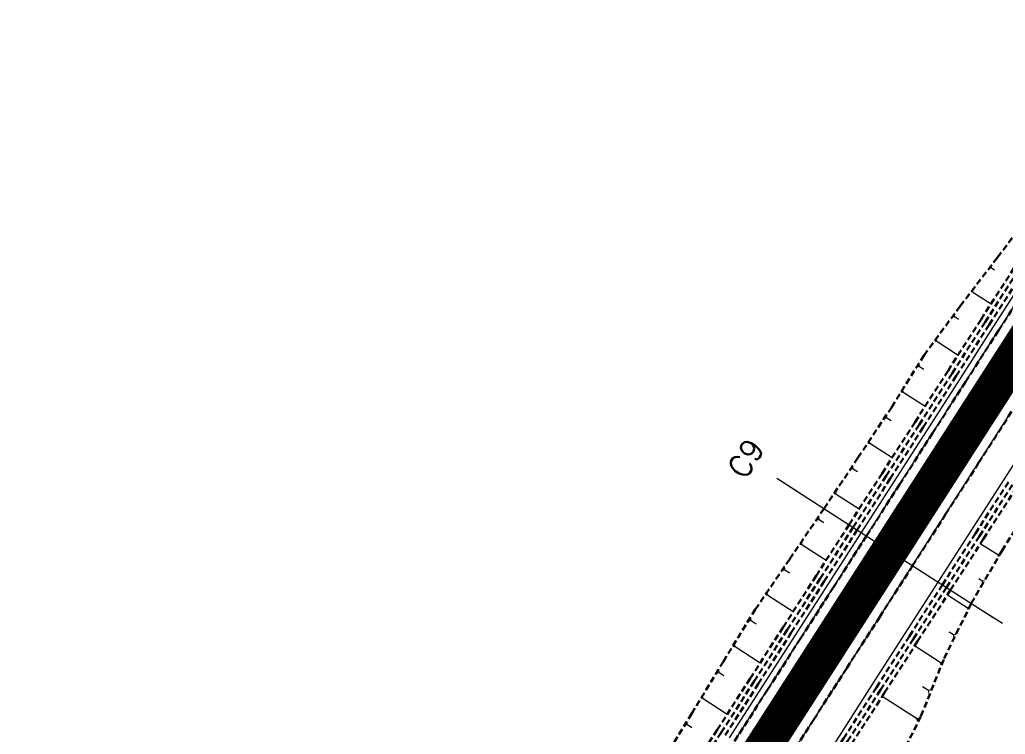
# Model space of a CAD drawing. Header units: metres. Extents: x 544752 to 548977, y 1840603 to 1844608.
# Drawn here: x 548054.3 to 548135.2, y 1841117.6 to 1841176.1 of the extents above; entities that cross this region are included whole.
import ezdxf

# ---------------------------------------------------------------- set-up
doc = ezdxf.new("R2010")
doc.units = ezdxf.units.M
doc.header["$MEASUREMENT"] = 0
for name, pattern in [('ACAD_ISO02W100', [15, 12, -3]), ('Anordnung Grundriss$0$GESTRICHELT', [0.75, 0.5, -0.25]), ('HIDDEN', [0.375, 0.25, -0.125])]:
    doc.linetypes.add(name, pattern=pattern)
doc.layers.add('C-ROAD', color=7, linetype='Continuous')
for name, color, linetype, lineweight in [('C-ROAD-CORR', 5, 'Continuous', 0), ('C-ROAD-SAMP', 150, 'HIDDEN', 0), ('C-ROAD-SAMP-TEXT', 11, 'Continuous', 0), ('C-TOPO-FEAT', 94, 'Continuous', 5)]:
    doc.layers.add(name, color=color, linetype=linetype, lineweight=lineweight)

msp = doc.modelspace()

# ---------------------------------------------------------------- linework, layer by layer
at = {"layer": 'C-ROAD-CORR', "color": 160, "linetype": 'Continuous'}
for p, q in [((548134.0158244141, 1841155.801566494, 485.1107265761286), (548134.2710016563, 1841155.637438331, 484.8073234142642)), ((548132.4576467314, 1841153.937682619, 485.6155322872843), (548132.3703548169, 1841153.801966056, 485.6155322872843)), ((548132.4693546691, 1841153.906169396, 485.5886380170971), (548132.4038857333, 1841153.804381974, 485.5886380170971)), ((548132.4810626069, 1841153.874656173, 485.56174374691), (548132.4374166497, 1841153.806797892, 485.56174374691)), ((548132.4927705446, 1841153.843142951, 485.5348494767229), (548132.4709475661, 1841153.80921381, 485.5348494767229)), ((548132.5044784824, 1841153.811629728, 485.5079552065357), (548133.9908163752, 1841152.855627913, 483.7407144749686)), ((548131.0088293271, 1841151.809757306, 485.8856511979378), (548131.3239854454, 1841151.607051163, 485.5109337586068)), ((548129.4824213986, 1841149.938054475, 486.3598296934939), (548129.3793602269, 1841149.777820758, 486.3598296934939)), ((548129.4962443719, 1841149.900848398, 486.3280769817052), (548129.418948493, 1841149.78067311, 486.3280769817052)), ((548129.510067345, 1841149.863642322, 486.2963242699165), (548129.4585367591, 1841149.783525463, 486.2963242699165)), ((548129.5238903182, 1841149.826436245, 486.2645715581278), (548129.4981250252, 1841149.786377816, 486.2645715581278)), ((548129.5377132914, 1841149.789230169, 486.2328188463392), (548131.2925576655, 1841148.660526921, 484.1463266226124)), ((548128.1226435513, 1841147.730541965, 486.5123497272266), (548128.4736189372, 1841147.504797128, 486.0950435409894)), ((548126.7401167436, 1841145.763285756, 486.8142007007614), (548126.6348186452, 1841145.599574191, 486.8142007007614)), ((548126.7542397422, 1841145.725272128, 486.7817588013495), (548126.6752661683, 1841145.602488454, 486.7817588013495)), ((548126.7683627408, 1841145.687258499, 486.7493169019376), (548126.7157136914, 1841145.605402716, 486.7493169019376)), ((548126.7824857392, 1841145.64924487, 486.7168750025257), (548126.7561612147, 1841145.608316979, 486.7168750025257)), ((548126.7966087378, 1841145.611231241, 486.6844331031139), (548128.5895417334, 1841144.458029666, 484.5526538933712)), ((548125.4487163109, 1841143.506014736, 486.8825217645399), (548125.793788113, 1841143.284067041, 486.4722348796288)), ((548124.0087617765, 1841141.577469005, 487.2536067475655), (548123.9019338033, 1841141.411378876, 487.2536067475655)), ((548124.0230899679, 1841141.538903076, 487.2206935001872), (548123.9429689881, 1841141.41433548, 487.2206935001872)), ((548124.0374181594, 1841141.500337148, 487.1877802528088), (548123.9840041727, 1841141.417292084, 487.1877802528088)), ((548124.0517463508, 1841141.46177122, 487.1548670054304), (548124.0250393575, 1841141.420248688, 487.1548670054304)), ((548124.0660745422, 1841141.423205291, 487.1219537580521), (548125.8850570398, 1841140.253248865, 484.9592019537425)), ((548122.6823798293, 1841139.341099455, 487.3626501495145), (548123.0393920755, 1841139.111471752, 486.938166197363)), ((548121.237659686, 1841137.419859828, 487.7416908666968), (548121.1270348951, 1841137.247866621, 487.7416908666968)), ((548121.2524971217, 1841137.379923212, 487.7076078358215), (548121.1695285286, 1841137.250928307, 487.7076078358215)), ((548121.2673345574, 1841137.339986596, 487.6735248049462), (548121.212022162, 1841137.253989993, 487.6735248049462)), ((548121.2821719932, 1841137.30004998, 487.6394417740709), (548121.2545157954, 1841137.257051678, 487.6394417740709)), ((548121.2970094288, 1841137.260113364, 487.6053587431956), (548123.1806411445, 1841136.048575026, 485.3657396721092)), ((548119.9042700318, 1841135.184116797, 487.8569470640445), (548120.2755257774, 1841134.945327778, 487.4155277351333)), ((548118.4375017988, 1841133.283723633, 488.2657640614835), (548118.3214015388, 1841133.103217474, 488.2657640614835)), ((548118.4530736262, 1841133.24181032, 488.2299940617004), (548118.3659984311, 1841133.106430701, 488.2299940617004)), ((548118.4686454535, 1841133.199897007, 488.1942240619173), (548118.4105953234, 1841133.109643927, 488.1942240619173)), ((548118.4842172808, 1841133.157983694, 488.1584540621342), (548118.4551922157, 1841133.112857154, 488.1584540621342)), ((548118.499789108, 1841133.11607038, 488.1226840623511), (548120.4766527944, 1841131.844565911, 485.7722131203135)), ((548134.5369249549, 1841132.272994678, 486.7380318422148), (548133.1124966784, 1841133.189176674, 485.0444010188018)), ((548134.5481452283, 1841132.242794058, 486.7638059001287), (548134.5690592264, 1841132.275309967, 486.7638059001287)), ((548134.5593655019, 1841132.212593438, 486.7895799580426), (548134.6011934979, 1841132.277625256, 486.7895799580426)), ((548134.5705857753, 1841132.182392818, 486.8153540159565), (548134.6333277695, 1841132.279940545, 486.8153540159565)), ((548134.5818060488, 1841132.152192199, 486.8411280738704), (548134.665462041, 1841132.282255834, 486.8411280738704)), ((548117.094328491, 1841131.048696004, 488.3896057105354), (548117.4860645824, 1841130.796734175, 487.9238354573516)), ((548133.2695898424, 1841130.118396589, 487.0407948172469), (548132.978602275, 1841130.305557694, 486.6948135406476)), ((548115.6215883094, 1841129.159271671, 488.8093716373049), (548115.4991013076, 1841128.968835764, 488.8093716373049)), ((548115.6380167519, 1841129.115052682, 488.7716339093184), (548115.5461515005, 1841128.972225752, 488.7716339093184)), ((548115.6544451944, 1841129.070833693, 488.7338961813319), (548115.5932016934, 1841128.97561574, 488.7338961813319)), ((548115.6708736368, 1841129.026614705, 488.6961584533454), (548115.6402518863, 1841128.979005728, 488.6961584533454)), ((548115.6873020793, 1841128.982395716, 488.6584207253589), (548117.7729141708, 1841127.640945057, 486.1786490287093)), ((548132.030802712, 1841127.948665235, 487.3755337114352), (548130.4116684401, 1841128.990080724, 485.4503994274102)), ((548132.0435566916, 1841127.914336473, 487.4048308415079), (548132.0673294372, 1841127.951297002, 487.4048308415079)), ((548132.0563106713, 1841127.880007712, 487.4341279715807), (548132.1038561625, 1841127.953928769, 487.4341279715807)), ((548132.0690646509, 1841127.84567895, 487.4634251016534), (548132.1403828878, 1841127.956560536, 487.4634251016534)), ((548132.0818186306, 1841127.811350189, 487.4927222317261), (548132.1769096131, 1841127.959192303, 487.4927222317261)), ((548114.3180275175, 1841126.891639207, 488.882266707738), (548114.7237537445, 1841126.630679023, 488.3998623247255)), ((548130.9084528027, 1841125.717210589, 487.8406911817323), (548130.553367346, 1841125.945598994, 487.4184981627359)), ((548112.9443985834, 1841124.936335715, 489.1830683769795), (548112.8234377133, 1841124.748272553, 489.1830683769795)), ((548112.960622335, 1841124.892667675, 489.1458008437719), (548112.8699016826, 1841124.751620304, 489.1458008437719)), ((548112.9768460867, 1841124.848999635, 489.1085333105643), (548112.9163656518, 1841124.754968054, 489.1085333105643)), ((548112.9930698384, 1841124.805331595, 489.0712657773566), (548112.9628296209, 1841124.758315804, 489.0712657773566)), ((548113.0092935901, 1841124.761663555, 489.033998244149), (548115.0689199117, 1841123.436926755, 486.5851233651639)), ((548129.81589133, 1841123.472851366, 488.3374552360895), (548127.7271374419, 1841124.816322806, 485.8539479750933)), ((548129.8323445206, 1841123.428565765, 488.3752498127408), (548129.8630124, 1841123.476246461, 488.3752498127408)), ((548129.8487977111, 1841123.384280164, 488.4130443893922), (548129.9101334701, 1841123.479641555, 488.4130443893922)), ((548129.8652509017, 1841123.339994564, 488.4508389660436), (548129.9572545401, 1841123.48303665, 488.4508389660436)), ((548129.8817040921, 1841123.295708963, 488.488633542695), (548130.0043756102, 1841123.486431745, 488.488633542695)), ((548111.7020466734, 1841122.630783025, 489.1839861037978), (548112.0907722885, 1841122.380757512, 488.7217952765118)), ((548128.8554825601, 1841121.171242585, 488.9744379784179), (548128.3815339749, 1841121.476082898, 488.4109179010417)), ((548110.3351909851, 1841120.665323928, 489.4735881920945), (548110.2196292812, 1841120.485655085, 489.4735881920945)), ((548110.3506905792, 1841120.623605039, 489.4379841191334), (548110.2640193013, 1841120.488853407, 489.4379841191334)), ((548110.3661901733, 1841120.581886149, 489.4023800461723), (548110.3084093212, 1841120.492051728, 489.4023800461723)), ((548110.3816897674, 1841120.54016726, 489.3667759732111), (548110.3527993413, 1841120.495250049, 489.3667759732111)), ((548110.3971893614, 1841120.49844837, 489.33117190025), (548112.3648829412, 1841119.232842048, 486.9916041221628)), ((548127.8705653475, 1841118.880282153, 489.5853974436072), (548125.0683760867, 1841120.682630081, 486.2536227355159)), ((548127.8926382945, 1841118.82087035, 489.6361011466201), (548127.9337811037, 1841118.884836877, 489.6361011466201)), ((548127.9147112415, 1841118.761458547, 489.6868048496329), (548127.9969968599, 1841118.889391602, 489.6868048496329)), ((548127.9367841885, 1841118.702046744, 489.7375085526458), (548128.0602126161, 1841118.893946326, 489.7375085526458)), ((548127.9588571355, 1841118.642634941, 489.7882122556587), (548128.1234283723, 1841118.89850105, 489.7882122556587)), ((548109.0923320494, 1841118.366113716, 489.4783576967063), (548109.4628671712, 1841118.127788197, 489.0377951821564))]:
    msp.add_line(p, q, dxfattribs=at)
at = {"layer": 'C-ROAD-CORR', "color": 5, "linetype": 'Anordnung Grundriss$0$GESTRICHELT', "lineweight": 30, "extrusion": (-0.5947121885270281, 0.3825145913489778, -0.7071067813438908), "const_width": 0.1, "elevation": 377943.9538044965}
msp.add_lwpolyline([(-1845021.148845644, 378630.1733670739), (-1845021.275764732, 378630.0041416241), (-1845021.40268382, 378630.1733670742)], dxfattribs=at)
at = {"layer": 'C-ROAD-CORR', "color": 5, "linetype": 'Anordnung Grundriss$0$GESTRICHELT', "lineweight": 30, "extrusion": (-0.5947121885650735, 0.3825145915780939, -0.7071067811879508), "const_width": 0.1, "elevation": 377943.6676224696}
msp.add_lwpolyline([(-1845016.134916056, 378631.022703195), (-1845016.291667209, 378630.8137016573), (-1845016.448418362, 378631.0227031949)], dxfattribs=at)
at = {"layer": 'C-ROAD-CORR', "color": 5, "linetype": 'Anordnung Grundriss$0$GESTRICHELT', "lineweight": 30, "extrusion": (-0.5947121885446607, 0.3825145916036761, -0.7071067811912802), "const_width": 0.1, "elevation": 377943.3806284472}
msp.add_lwpolyline([(-1845011.124948205, 378631.6457524964), (-1845011.29951501, 378631.4129967576), (-1845011.474081814, 378631.6457524966)], dxfattribs=at)
at = {"layer": 'C-ROAD-CORR', "color": 5, "linetype": 'Anordnung Grundriss$0$GESTRICHELT', "lineweight": 30, "extrusion": (-0.5947121887884584, 0.3825145911928691, -0.7071067812084632), "const_width": 0.1, "elevation": 377943.0922611075}
msp.add_lwpolyline([(-1845006.128726361, 378631.8769907879), (-1845006.300356863, 378631.6481501182), (-1845006.471987365, 378631.8769907881)], dxfattribs=at)
at = {"layer": 'C-ROAD-CORR', "color": 5, "linetype": 'Anordnung Grundriss$0$GESTRICHELT', "lineweight": 30, "extrusion": (-0.5947121886285481, 0.3825145917954687, -0.7071067810169751), "const_width": 0.1, "elevation": 377942.8059894426}
msp.add_lwpolyline([(-1845001.122966424, 378632.2774368357), (-1845001.300535819, 378632.0406776423), (-1845001.478105214, 378632.2774368357)], dxfattribs=at)
at = {"layer": 'C-ROAD-CORR', "color": 5, "linetype": 'Anordnung Grundriss$0$GESTRICHELT', "lineweight": 30, "extrusion": (-0.594712188620742, 0.3825145916284124, -0.7071067811139107), "const_width": 0.1, "elevation": 377942.5182346337}
msp.add_lwpolyline([(-1844996.116915869, 378632.6982729817), (-1844996.301569642, 378632.4520679514), (-1844996.486223414, 378632.6982729817)], dxfattribs=at)
at = {"layer": 'C-ROAD-CORR', "color": 5, "linetype": 'Anordnung Grundriss$0$GESTRICHELT', "lineweight": 30, "extrusion": (-0.5947121885658483, 0.3825145917278656, -0.7071067811062792), "const_width": 0.1, "elevation": 377942.2310489794}
msp.add_lwpolyline([(-1844991.108489395, 378633.1779541589), (-1844991.303329604, 378632.9181672131), (-1844991.498169813, 378633.177954159)], dxfattribs=at)
at = {"layer": 'C-ROAD-CORR', "color": 5, "linetype": 'Anordnung Grundriss$0$GESTRICHELT', "lineweight": 30, "extrusion": (-0.5947121884237585, 0.3825145915575403, 0.7071067813179225), "const_width": 0.1, "elevation": 378621.9887859054}
msp.add_lwpolyline([(-1844999.415807842, -377933.0162552866), (-1844999.27107755, -377933.2092290082), (-1844999.12634726, -377933.0162552867)], dxfattribs=at)
at = {"layer": 'C-ROAD-CORR', "color": 5, "linetype": 'Anordnung Grundriss$0$GESTRICHELT', "lineweight": 30, "extrusion": (-0.5947121885864244, 0.3825145913055342, -0.707106781317437), "const_width": 0.1, "elevation": 377941.9428612446}
msp.add_lwpolyline([(-1844986.103655052, 378633.5959980325), (-1844986.305453621, 378633.3269332729), (-1844986.507252192, 378633.5959980327)], dxfattribs=at)
at = {"layer": 'C-ROAD-CORR', "color": 5, "linetype": 'Anordnung Grundriss$0$GESTRICHELT', "lineweight": 30, "extrusion": (-0.5947121884558135, 0.3825145918284439, 0.7071067811444152), "const_width": 0.1, "elevation": 378622.2755582727}
msp.add_lwpolyline([(-1844994.468637303, -377932.1291100396), (-1844994.292026247, -377932.3645914478), (-1844994.115415192, -377932.12911004)], dxfattribs=at)
at = {"layer": 'C-ROAD-CORR', "color": 5, "linetype": 'Anordnung Grundriss$0$GESTRICHELT', "lineweight": 30, "extrusion": (-0.594712188908821, 0.3825145914206138, -0.7071067809840319), "const_width": 0.1, "elevation": 377941.6554647752}
msp.add_lwpolyline([(-1844981.113442204, 378633.7236662291), (-1844981.306785074, 378633.4658757357), (-1844981.500127944, 378633.7236662292)], dxfattribs=at)
at = {"layer": 'C-ROAD-CORR', "color": 5, "linetype": 'Anordnung Grundriss$0$GESTRICHELT', "lineweight": 30, "extrusion": (-0.5947121886111076, 0.3825145915936096, 0.7071067811408404), "const_width": 0.1, "elevation": 378622.55874817}
msp.add_lwpolyline([(-1844989.594014106, -377930.7301097613), (-1844989.358283359, -377931.0444174241), (-1844989.122552612, -377930.7301097612)], dxfattribs=at)
at = {"layer": 'C-ROAD-CORR', "color": 5, "linetype": 'Anordnung Grundriss$0$GESTRICHELT', "lineweight": 30, "extrusion": (-0.5947121885751887, 0.3825145914045546, -0.7071067812733208), "const_width": 0.1, "elevation": 377941.368196642}
msp.add_lwpolyline([(-1844976.12381885, 378633.8409485639), (-1844976.308114202, 378633.5952214288), (-1844976.492409553, 378633.8409485641)], dxfattribs=at)
at = {"layer": 'C-ROAD-CORR', "color": 11, "linetype": 'Anordnung Grundriss$0$GESTRICHELT', "lineweight": 30}
msp.add_polyline3d([(548083.7748051166, 1841058.503955176, 491.7954025176909), (548087.5431185387, 1841062.025152616, 491.7539124442826), (548090.6051163359, 1841066.000647174, 491.8958703885551), (548093.7187016453, 1841069.942961016, 492.0991653635443), (548095.8399226047, 1841072.665138984, 492.2162665153079), (548096.8462456202, 1841073.876296745, 492.2803469621691), (548100.078340964, 1841077.742385787, 492.5007182633838), (548103.28646076, 1841081.623895729, 492.6925828805574), (548106.5314838755, 1841085.481669722, 492.9283251713597), (548109.6701081911, 1841089.407878656, 493.0375603648049), (548112.7181177686, 1841093.392370336, 493.0390555503108), (548115.7437608502, 1841097.391247984, 493.0139571985274), (548118.330943697, 1841101.672140095, 492.4675340590084), (548120.6076513114, 1841106.152727636, 491.5519590065309), (548123.0332214384, 1841110.537567882, 490.8133799767427), (548126.0137302943, 1841114.56547554, 490.7346174865287), (548128.2475546642, 1841119.073645274, 489.7680546896432), (548130.1463423144, 1841123.797308211, 488.4031366195687), (548132.3716820173, 1841128.310935223, 487.4264856393308), (548134.8959206031, 1841132.632312628, 486.8052224098248), (548137.5382083735, 1841136.877761649, 486.3243184677023)], dxfattribs=at)
at = {"layer": 'C-ROAD-CORR', "color": 1, "linetype": 'Anordnung Grundriss$0$GESTRICHELT', "lineweight": 30}
msp.add_polyline3d([(548087.5431185387, 1841062.025152616, 491.7539124442826), (548090.6051163359, 1841066.000647174, 491.8958703885551), (548093.7187016453, 1841069.942961016, 492.0991653635443), (548095.8399226047, 1841072.665138984, 492.2162665153079), (548096.8462456202, 1841073.876296745, 492.2803469621691), (548100.078340964, 1841077.742385787, 492.5007182633838), (548103.28646076, 1841081.623895729, 492.6925828805574), (548106.5314838755, 1841085.481669722, 492.9283251713597), (548109.6701081911, 1841089.407878656, 493.0375603648049), (548112.7181177686, 1841093.392370336, 493.0390555503108), (548115.7437608502, 1841097.391247984, 493.0139571985274), (548118.330943697, 1841101.672140095, 492.4675340590084), (548120.6076513114, 1841106.152727636, 491.5519590065309), (548123.0332214384, 1841110.537567882, 490.8133799767427), (548126.0137302943, 1841114.56547554, 490.7346174865287), (548128.2475546642, 1841119.073645274, 489.7680546896432), (548130.1463423144, 1841123.797308211, 488.4031366195687), (548132.3716820173, 1841128.310935223, 487.4264856393308), (548134.8959206031, 1841132.632312628, 486.8052224098248), (548137.5382083735, 1841136.877761649, 486.3243184677023)], dxfattribs=at)
at = {"layer": 'C-ROAD-SAMP', "color": 1, "linetype": 'Continuous', "lineweight": 13}
msp.add_lwpolyline([(548117.2614961801, 1841138.029697804), (548125.6719966079, 1841132.620124571), (548134.0824970357, 1841127.210551339)], dxfattribs=at)
at = {"layer": 'C-ROAD-SAMP-TEXT', "color": 1, "linetype": 'Continuous', "lineweight": -3}
msp.add_line((548126.5130466507, 1841132.079167248), (548124.8309465651, 1841133.161081895), dxfattribs=at)
at = {"layer": 'C-ROAD-SAMP-TEXT', "color": 4, "linetype": 'Continuous', "lineweight": 5}
msp.add_line((548133.241446993, 1841127.751508663), (548134.9235470785, 1841126.669594016), dxfattribs=at)

# ---------------------------------------------------------------- texts
at = {"layer": 'C-ROAD-SAMP-TEXT', "color": 1, "linetype": 'Continuous', "lineweight": 13, "insert": (548113.897296009, 1841140.193527096), "char_height": 1.8, "width": 2.943428571428572, "attachment_point": 5, "rotation": 57.25116821072551, "bg_fill": 3, "box_fill_scale": 1.416666666666667, "bg_fill_color": 256, "bg_fill_true_color": 13158600, "bg_fill_transparency": 0}
msp.add_mtext('{\\Fsimplex.shx|c0;C9}', dxfattribs=at)

# ---------------------------------------------------------------- next in the draw order: linework, layer by layer
at = {"layer": 'C-ROAD', "color": 1, "linetype": 'ACAD_ISO02W100', "lineweight": 60, "ltscale": 0.1, "const_width": 3, "flags": 128}
msp.add_lwpolyline([(548055.8430027964, 1841024.05392958), (548152.6980448855, 1841174.638705493)], dxfattribs=at)
at = {"layer": 'C-ROAD-CORR', "color": 11, "linetype": 'Anordnung Grundriss$0$GESTRICHELT', "lineweight": 30}
msp.add_polyline3d([(548106.8412866028, 1841115.007154155, 489.883298762191), (548109.4445847989, 1841119.277680989, 489.597374021207), (548112.0478829951, 1841123.548207823, 489.3114492802412), (548114.6593993733, 1841127.813448781, 489.0157532036892), (548117.4829742787, 1841131.942295224, 488.4679216817715), (548120.3009578317, 1841136.074737984, 487.9267382214493), (548123.0771469218, 1841140.234062642, 487.435247954822), (548125.8473942426, 1841144.397209002, 486.9508223919644), (548128.4957098814, 1841148.638780942, 486.6113723666974), (548131.4621313107, 1841152.67574953, 485.8936977717975), (548134.5204896943, 1841156.653584932, 485.0667110675094), (548137.5395730217, 1841160.656681768, 484.2864220078547)], dxfattribs=at)
at = {"layer": 'C-ROAD-CORR', "color": 1, "linetype": 'Anordnung Grundriss$0$GESTRICHELT', "lineweight": 30}
for points in [[(548106.8412866028, 1841115.007154155, 489.883298762191), (548109.4445847989, 1841119.277680989, 489.597374021207), (548112.0478829951, 1841123.548207823, 489.3114492802412), (548114.6593993733, 1841127.813448781, 489.0157532036892), (548117.4829742787, 1841131.942295224, 488.4679216817715), (548120.3009578317, 1841136.074737984, 487.9267382214493), (548123.0771469218, 1841140.234062642, 487.435247954822), (548125.8473942426, 1841144.397209002, 486.9508223919644), (548128.4957098814, 1841148.638780942, 486.6113723666974), (548131.4621313107, 1841152.67574953, 485.8936977717975), (548134.5204896943, 1841156.653584932, 485.0667110675094), (548137.5395730217, 1841160.656681768, 484.2864220078547)], [(548108.8259158586, 1841113.730654928, 487.5235946364994), (548111.5307024746, 1841117.935905142, 487.117001190038), (548114.2354890907, 1841122.141155356, 486.7104077435766), (548116.9402757067, 1841126.34640557, 486.3038142971151), (548119.6450623227, 1841130.551655784, 485.8972208506538), (548122.3498489388, 1841134.756905998, 485.4906274041924), (548125.0546355547, 1841138.962156211, 485.0840339577309), (548127.7594221707, 1841143.167406425, 484.6774405112695), (548130.4642087867, 1841147.372656639, 484.2708470648082), (548133.1689954028, 1841151.577906853, 483.8642536183467), (548135.8737820188, 1841155.783157067, 483.4576601718853)], [(548087.399658506, 1841062.117425075, 491.5833399154157), (548090.1044451221, 1841066.322675289, 491.300577375884), (548092.8092317381, 1841070.527925503, 491.0178148363522), (548094.6684901073, 1841073.41859592, 490.8234451160114), (548095.514018354, 1841074.733175717, 490.6963422081906), (548098.21880497, 1841078.93842593, 490.2897487617292), (548100.9235915861, 1841083.143676145, 489.8831553152678), (548103.6283782021, 1841087.348926358, 489.4765618688064), (548106.3331648181, 1841091.554176572, 489.069968422345), (548109.0379514341, 1841095.759426786, 488.6633749758836), (548111.7427380502, 1841099.964677, 488.2567815294221), (548114.4475246662, 1841104.169927214, 487.8501880829608), (548117.1523112822, 1841108.375177428, 487.4435946364994), (548119.8570978983, 1841112.580427642, 487.0370011900379), (548122.5618845143, 1841116.785677856, 486.6304077435765), (548125.2666711303, 1841120.99092807, 486.2238142971151), (548127.9714577463, 1841125.196178284, 485.8172208506537), (548130.6762443624, 1841129.401428498, 485.4106274041923), (548133.3810309783, 1841133.606678712, 485.0040339577309), (548136.0858175943, 1841137.811928926, 484.5974405112695)]]:
    msp.add_polyline3d(points, dxfattribs=at)
at = {"layer": 'C-ROAD-CORR', "color": 92, "linetype": 'Anordnung Grundriss$0$GESTRICHELT', "lineweight": 30}
for points in [[(548109.1623358758, 1841113.514271999, 487.1235946364994), (548111.8671224918, 1841117.719522213, 486.7170011900379), (548114.5719091078, 1841121.924772427, 486.3104077435765), (548117.2766957239, 1841126.130022641, 485.9038142971151), (548119.9814823399, 1841130.335272854, 485.4972208506537), (548122.6862689559, 1841134.540523069, 485.0906274041923), (548125.3910555718, 1841138.745773282, 484.6840339577309), (548128.0958421879, 1841142.951023496, 484.2774405112695), (548130.8006288039, 1841147.15627371, 483.8708470648081), (548133.5054154199, 1841151.361523924, 483.4642536183467), (548136.210202036, 1841155.566774138, 483.0576601718853)], [(548112.2035425089, 1841117.503139283, 486.7170011900379), (548114.9083291249, 1841121.708389497, 486.3104077435765), (548117.6131157409, 1841125.913639711, 485.9038142971151), (548120.317902357, 1841130.118889925, 485.4972208506537), (548123.022688973, 1841134.324140139, 485.0906274041923), (548125.7274755889, 1841138.529390353, 484.6840339577309), (548128.4322622049, 1841142.734640567, 484.2774405112695), (548131.137048821, 1841146.939890781, 483.8708470648081), (548133.841835437, 1841151.145140995, 483.4642536183467), (548136.546622053, 1841155.350391209, 483.0576601718853)], [(548086.7268184718, 1841062.550190934, 491.1833399154157), (548089.4316050878, 1841066.755441147, 490.900577375884), (548092.1363917039, 1841070.960691361, 490.6178148363522), (548093.995650073, 1841073.851361778, 490.4234451160115), (548094.8411783198, 1841075.165941575, 490.2963422081906), (548097.5459649358, 1841079.371191789, 489.8897487617292), (548100.2507515518, 1841083.576442003, 489.4831553152678), (548102.9555381679, 1841087.781692217, 489.0765618688064), (548105.6603247839, 1841091.986942431, 488.669968422345), (548108.3651113999, 1841096.192192645, 488.2633749758836), (548111.0698980159, 1841100.397442859, 487.8567815294222), (548113.774684632, 1841104.602693073, 487.4501880829608), (548116.479471248, 1841108.807943287, 487.0435946364994), (548119.184257864, 1841113.013193501, 486.6370011900379), (548121.88904448, 1841117.218443715, 486.2304077435766), (548124.5938310961, 1841121.423693929, 485.8238142971151), (548127.2986177121, 1841125.628944142, 485.4172208506537), (548130.0034043281, 1841129.834194357, 485.0106274041923), (548132.708190944, 1841134.03944457, 484.6040339577309), (548135.4129775601, 1841138.244694784, 484.1974405112695)], [(548087.063238489, 1841062.333808004, 491.1833399154157), (548089.768025105, 1841066.539058218, 490.900577375884), (548092.472811721, 1841070.744308432, 490.6178148363522), (548094.3320700902, 1841073.634978849, 490.4234451160115), (548095.177598337, 1841074.949558646, 490.2963422081906), (548097.882384953, 1841079.15480886, 489.8897487617292), (548100.587171569, 1841083.360059074, 489.4831553152678), (548103.291958185, 1841087.565309288, 489.0765618688064), (548105.996744801, 1841091.770559502, 488.669968422345), (548108.7015314171, 1841095.975809716, 488.2633749758836), (548111.4063180331, 1841100.18105993, 487.8567815294222), (548114.1111046491, 1841104.386310144, 487.4501880829608), (548116.8158912652, 1841108.591560357, 487.0435946364994), (548119.5206778812, 1841112.796810571, 486.6370011900379), (548122.2254644972, 1841117.002060785, 486.2304077435766), (548124.9302511133, 1841121.207310999, 485.8238142971151), (548127.6350377293, 1841125.412561213, 485.4172208506537), (548130.3398243453, 1841129.617811427, 485.0106274041923), (548133.0446109612, 1841133.823061641, 484.6040339577309), (548135.7493975773, 1841138.028311855, 484.1974405112695)]]:
    msp.add_polyline3d(points, dxfattribs=at)
at = {"layer": 'C-ROAD-CORR', "color": 5, "linetype": 'Anordnung Grundriss$0$GESTRICHELT', "lineweight": 30}
for points in [[(548112.9604875474, 1841117.016277692, 487.1370011900379), (548115.6652741635, 1841121.221527906, 486.7304077435766), (548118.3700607795, 1841125.42677812, 486.3238142971151), (548121.0748473955, 1841129.632028334, 485.9172208506537), (548123.7796340116, 1841133.837278548, 485.5106274041923), (548126.4844206275, 1841138.042528762, 485.1040339577309), (548129.1892072435, 1841142.247778976, 484.6974405112695), (548131.8939938595, 1841146.45302919, 484.2908470648081), (548134.5987804756, 1841150.658279404, 483.8842536183467), (548137.3035670916, 1841154.863529618, 483.4776601718853)], [(548078.8782001156, 1841055.708466743, 492.2488649944793), (548081.5829867317, 1841059.913716957, 491.9661024549475), (548084.2877733477, 1841064.118967171, 491.6833399154157), (548086.9925599637, 1841068.324217385, 491.400577375884), (548089.6973465797, 1841072.529467599, 491.1178148363522), (548091.556604949, 1841075.420138016, 490.9234451160115), (548092.4021331957, 1841076.734717813, 490.7963422081906), (548095.1069198117, 1841080.939968026, 490.3897487617292), (548097.8117064277, 1841085.145218241, 489.9831553152678), (548100.5164930437, 1841089.350468454, 489.5765618688064), (548103.2212796598, 1841093.555718669, 489.169968422345), (548105.9260662758, 1841097.760968882, 488.7633749758836), (548108.6308528918, 1841101.966219096, 488.3567815294222), (548111.3356395079, 1841106.17146931, 487.9501880829608), (548114.0404261239, 1841110.376719524, 487.5435946364994), (548116.7452127399, 1841114.581969738, 487.1370011900379), (548119.449999356, 1841118.787219952, 486.7304077435766), (548122.154785972, 1841122.992470166, 486.3238142971151), (548124.859572588, 1841127.19772038, 485.9172208506537), (548127.564359204, 1841131.402970594, 485.5106274041923), (548130.2691458199, 1841135.608220808, 485.1040339577309), (548132.973932436, 1841139.813471022, 484.6974405112695), (548135.678719052, 1841144.018721236, 484.2908470648081)]]:
    msp.add_polyline3d(points, dxfattribs=at)
at = {"layer": 'C-ROAD-CORR', "color": 160, "linetype": 'Anordnung Grundriss$0$GESTRICHELT', "lineweight": 30}
for points in [[(548112.9604875474, 1841117.016277692, 486.987001190038), (548115.6652741635, 1841121.221527906, 486.5804077435766), (548118.3700607795, 1841125.42677812, 486.1738142971151), (548121.0748473955, 1841129.632028334, 485.7672208506538), (548123.7796340116, 1841133.837278548, 485.3606274041924), (548126.4844206275, 1841138.042528762, 484.9540339577309), (548129.1892072435, 1841142.247778976, 484.5474405112695), (548131.8939938595, 1841146.45302919, 484.1408470648082), (548134.5987804756, 1841150.658279404, 483.7342536183467), (548137.3035670916, 1841154.863529618, 483.3276601718853)], [(548078.8782001156, 1841055.708466743, 492.0988649944793), (548081.5829867317, 1841059.913716957, 491.8161024549475), (548084.2877733477, 1841064.118967171, 491.5333399154158), (548086.9925599637, 1841068.324217385, 491.250577375884), (548089.6973465797, 1841072.529467599, 490.9678148363523), (548091.556604949, 1841075.420138016, 490.7734451160115), (548092.4021331957, 1841076.734717813, 490.6463422081906), (548095.1069198117, 1841080.939968026, 490.2397487617292), (548097.8117064277, 1841085.145218241, 489.8331553152678), (548100.5164930437, 1841089.350468454, 489.4265618688064), (548103.2212796598, 1841093.555718669, 489.019968422345), (548105.9260662758, 1841097.760968882, 488.6133749758836), (548108.6308528918, 1841101.966219096, 488.2067815294222), (548111.3356395079, 1841106.17146931, 487.8001880829608), (548114.0404261239, 1841110.376719524, 487.3935946364994), (548116.7452127399, 1841114.581969738, 486.987001190038), (548119.449999356, 1841118.787219952, 486.5804077435766), (548122.154785972, 1841122.992470166, 486.1738142971151), (548124.859572588, 1841127.19772038, 485.7672208506538), (548127.564359204, 1841131.402970594, 485.3606274041924), (548130.2691458199, 1841135.608220808, 484.9540339577309), (548132.973932436, 1841139.813471022, 484.5474405112695), (548135.678719052, 1841144.018721236, 484.1408470648082)]]:
    msp.add_polyline3d(points, dxfattribs=at)
at = {"layer": 'C-ROAD-CORR', "color": 150, "linetype": 'Anordnung Grundriss$0$GESTRICHELT', "lineweight": 30}
msp.add_polyline3d([(548076.9858375194, 1841056.92562072, 492.3163649944793), (548079.6906241354, 1841061.130870934, 492.0336024549475), (548082.3954107515, 1841065.336121148, 491.7508399154157), (548085.1001973675, 1841069.541371362, 491.468077375884), (548087.8049839835, 1841073.746621576, 491.1853148363522), (548089.6642423527, 1841076.637291993, 490.9909451160115), (548090.5097705994, 1841077.95187179, 490.8638422081906), (548093.2145572155, 1841082.157122004, 490.4572487617292), (548095.9193438315, 1841086.362372218, 490.0506553152678), (548098.6241304475, 1841090.567622432, 489.6440618688064), (548101.3289170635, 1841094.772872646, 489.237468422345), (548104.0337036796, 1841098.978122859, 488.8308749758836), (548106.7384902956, 1841103.183373073, 488.4242815294222), (548109.4432769116, 1841107.388623287, 488.0176880829608), (548112.1480635277, 1841111.593873501, 487.6110946364994), (548114.8528501437, 1841115.799123715, 487.2045011900379), (548117.5576367597, 1841120.004373929, 486.7979077435766), (548120.2624233757, 1841124.209624143, 486.3913142971151), (548122.9672099918, 1841128.414874357, 485.9847208506537), (548125.6719966078, 1841132.620124571, 485.5781274041923), (548128.3767832237, 1841136.825374785, 485.1715339577309), (548131.0815698397, 1841141.030624999, 484.7649405112695), (548133.7863564558, 1841145.235875213, 484.3583470648081), (548136.4911430718, 1841149.441125427, 483.9517536183467)], dxfattribs=at)
msp.add_polyline3d([(548076.9858375194, 1841056.92562072, 492.3163649944793), (548079.6906241354, 1841061.130870934, 492.0336024549475), (548082.3954107515, 1841065.336121148, 491.7508399154157), (548085.1001973675, 1841069.541371362, 491.468077375884), (548087.8049839835, 1841073.746621576, 491.1853148363522), (548089.6642423527, 1841076.637291993, 490.9909451160115), (548090.5097705994, 1841077.95187179, 490.8638422081906), (548093.2145572155, 1841082.157122004, 490.4572487617292), (548095.9193438315, 1841086.362372218, 490.0506553152678), (548098.6241304475, 1841090.567622432, 489.6440618688064), (548101.3289170635, 1841094.772872646, 489.237468422345), (548104.0337036796, 1841098.978122859, 488.8308749758836), (548106.7384902956, 1841103.183373073, 488.4242815294222), (548109.4432769116, 1841107.388623287, 488.0176880829608), (548112.1480635277, 1841111.593873501, 487.6110946364994), (548114.8528501437, 1841115.799123715, 487.2045011900379), (548117.5576367597, 1841120.004373929, 486.7979077435766), (548120.2624233757, 1841124.209624143, 486.3913142971151), (548122.9672099918, 1841128.414874357, 485.9847208506537), (548125.6719966078, 1841132.620124571, 485.5781274041923), (548128.3767832237, 1841136.825374785, 485.1715339577309), (548131.0815698397, 1841141.030624999, 484.7649405112695), (548133.7863564558, 1841145.235875213, 484.3583470648081), (548136.4911430718, 1841149.441125427, 483.9517536183467)], dxfattribs=at)
at = {"layer": 'C-ROAD-SAMP-TEXT', "color": 4, "linetype": 'Continuous', "lineweight": 9}
msp.add_line((548116.4204461373, 1841138.570655127), (548118.1025462229, 1841137.488740481), dxfattribs=at)
at = {"layer": 'C-TOPO-FEAT', "color": 94, "linetype": 'Continuous', "lineweight": 0, "ltscale": 2}
for points in [[(548112.5399625261, 1841117.286756354, 487.117001190038), (548115.2447491421, 1841121.492006568, 486.7104077435766), (548117.9495357581, 1841125.697256782, 486.3038142971151), (548120.6543223741, 1841129.902506996, 485.8972208506538), (548123.3591089902, 1841134.10775721, 485.4906274041924), (548126.0638956061, 1841138.313007424, 485.0840339577309), (548128.7686822221, 1841142.518257638, 484.6774405112695), (548131.4734688381, 1841146.723507852, 484.2708470648082), (548134.1782554542, 1841150.928758065, 483.8642536183467), (548136.8830420702, 1841155.134008279, 483.4576601718853)], [(548112.9604875474, 1841117.016277692, 486.687001190038), (548115.6652741635, 1841121.221527906, 486.2804077435766), (548118.3700607795, 1841125.42677812, 485.8738142971151), (548121.0748473955, 1841129.632028334, 485.4672208506537), (548123.7796340116, 1841133.837278548, 485.0606274041924), (548126.4844206275, 1841138.042528762, 484.6540339577309), (548129.1892072435, 1841142.247778976, 484.2474405112695), (548131.8939938595, 1841146.45302919, 483.8408470648081), (548134.5987804756, 1841150.658279404, 483.4342536183467), (548137.3035670916, 1841154.863529618, 483.0276601718853)], [(548076.9858375194, 1841056.92562072, 492.1663649944793), (548079.6906241354, 1841061.130870934, 491.8836024549475), (548082.3954107515, 1841065.336121148, 491.6008399154157), (548085.1001973675, 1841069.541371362, 491.318077375884), (548087.8049839835, 1841073.746621576, 491.0353148363523), (548089.6642423527, 1841076.637291993, 490.8409451160115), (548090.5097705994, 1841077.95187179, 490.7138422081906), (548093.2145572155, 1841082.157122004, 490.3072487617292), (548095.9193438315, 1841086.362372218, 489.9006553152678), (548098.6241304475, 1841090.567622432, 489.4940618688064), (548101.3289170635, 1841094.772872646, 489.087468422345), (548104.0337036796, 1841098.978122859, 488.6808749758836), (548106.7384902956, 1841103.183373073, 488.2742815294222), (548109.4432769116, 1841107.388623287, 487.8676880829608), (548112.1480635277, 1841111.593873501, 487.4610946364994), (548114.8528501437, 1841115.799123715, 487.054501190038), (548117.5576367597, 1841120.004373929, 486.6479077435766), (548120.2624233757, 1841124.209624143, 486.2413142971151), (548122.9672099918, 1841128.414874357, 485.8347208506538), (548125.6719966078, 1841132.620124571, 485.4281274041924), (548128.3767832237, 1841136.825374785, 485.0215339577309), (548131.0815698397, 1841141.030624999, 484.6149405112695), (548133.7863564558, 1841145.235875213, 484.2083470648082), (548136.4911430718, 1841149.441125427, 483.8017536183467)], [(548076.9858375194, 1841056.92562072, 492.1663649944793), (548079.6906241354, 1841061.130870934, 491.8836024549475), (548082.3954107515, 1841065.336121148, 491.6008399154157), (548085.1001973675, 1841069.541371362, 491.318077375884), (548087.8049839835, 1841073.746621576, 491.0353148363523), (548089.6642423527, 1841076.637291993, 490.8409451160115), (548090.5097705994, 1841077.95187179, 490.7138422081906), (548093.2145572155, 1841082.157122004, 490.3072487617292), (548095.9193438315, 1841086.362372218, 489.9006553152678), (548098.6241304475, 1841090.567622432, 489.4940618688064), (548101.3289170635, 1841094.772872646, 489.087468422345), (548104.0337036796, 1841098.978122859, 488.6808749758836), (548106.7384902956, 1841103.183373073, 488.2742815294222), (548109.4432769116, 1841107.388623287, 487.8676880829608), (548112.1480635277, 1841111.593873501, 487.4610946364994), (548114.8528501437, 1841115.799123715, 487.054501190038), (548117.5576367597, 1841120.004373929, 486.6479077435766), (548120.2624233757, 1841124.209624143, 486.2413142971151), (548122.9672099918, 1841128.414874357, 485.8347208506538), (548125.6719966078, 1841132.620124571, 485.4281274041924), (548128.3767832237, 1841136.825374785, 485.0215339577309), (548131.0815698397, 1841141.030624999, 484.6149405112695), (548133.7863564558, 1841145.235875213, 484.2083470648082), (548136.4911430718, 1841149.441125427, 483.8017536183467)], [(548076.9858375194, 1841056.92562072, 491.8663649944793), (548079.6906241354, 1841061.130870934, 491.5836024549475), (548082.3954107515, 1841065.336121148, 491.3008399154157), (548085.1001973675, 1841069.541371362, 491.018077375884), (548087.8049839835, 1841073.746621576, 490.7353148363522), (548089.6642423527, 1841076.637291993, 490.5409451160115), (548090.5097705994, 1841077.95187179, 490.4138422081906), (548093.2145572155, 1841082.157122004, 490.0072487617292), (548095.9193438315, 1841086.362372218, 489.6006553152678), (548098.6241304475, 1841090.567622432, 489.1940618688064), (548101.3289170635, 1841094.772872646, 488.787468422345), (548104.0337036796, 1841098.978122859, 488.3808749758836), (548106.7384902956, 1841103.183373073, 487.9742815294222), (548109.4432769116, 1841107.388623287, 487.5676880829608), (548112.1480635277, 1841111.593873501, 487.1610946364994), (548114.8528501437, 1841115.799123715, 486.754501190038), (548117.5576367597, 1841120.004373929, 486.3479077435766), (548120.2624233757, 1841124.209624143, 485.9413142971151), (548122.9672099918, 1841128.414874357, 485.5347208506537), (548125.6719966078, 1841132.620124571, 485.1281274041924), (548128.3767832237, 1841136.825374785, 484.7215339577309), (548131.0815698397, 1841141.030624999, 484.3149405112695), (548133.7863564558, 1841145.235875213, 483.9083470648081), (548136.4911430718, 1841149.441125427, 483.5017536183467)], [(548076.9858375194, 1841056.92562072, 491.8663649944793), (548079.6906241354, 1841061.130870934, 491.5836024549475), (548082.3954107515, 1841065.336121148, 491.3008399154157), (548085.1001973675, 1841069.541371362, 491.018077375884), (548087.8049839835, 1841073.746621576, 490.7353148363522), (548089.6642423527, 1841076.637291993, 490.5409451160115), (548090.5097705994, 1841077.95187179, 490.4138422081906), (548093.2145572155, 1841082.157122004, 490.0072487617292), (548095.9193438315, 1841086.362372218, 489.6006553152678), (548098.6241304475, 1841090.567622432, 489.1940618688064), (548101.3289170635, 1841094.772872646, 488.787468422345), (548104.0337036796, 1841098.978122859, 488.3808749758836), (548106.7384902956, 1841103.183373073, 487.9742815294222), (548109.4432769116, 1841107.388623287, 487.5676880829608), (548112.1480635277, 1841111.593873501, 487.1610946364994), (548114.8528501437, 1841115.799123715, 486.754501190038), (548117.5576367597, 1841120.004373929, 486.3479077435766), (548120.2624233757, 1841124.209624143, 485.9413142971151), (548122.9672099918, 1841128.414874357, 485.5347208506537), (548125.6719966078, 1841132.620124571, 485.1281274041924), (548128.3767832237, 1841136.825374785, 484.7215339577309), (548131.0815698397, 1841141.030624999, 484.3149405112695), (548133.7863564558, 1841145.235875213, 483.9083470648081), (548136.4911430718, 1841149.441125427, 483.5017536183467)], [(548078.8782001156, 1841055.708466743, 491.7988649944793), (548081.5829867317, 1841059.913716957, 491.5161024549475), (548084.2877733477, 1841064.118967171, 491.2333399154157), (548086.9925599637, 1841068.324217385, 490.950577375884), (548089.6973465797, 1841072.529467599, 490.6678148363522), (548091.556604949, 1841075.420138016, 490.4734451160115), (548092.4021331957, 1841076.734717813, 490.3463422081906), (548095.1069198117, 1841080.939968026, 489.9397487617292), (548097.8117064277, 1841085.145218241, 489.5331553152678), (548100.5164930437, 1841089.350468454, 489.1265618688064), (548103.2212796598, 1841093.555718669, 488.719968422345), (548105.9260662758, 1841097.760968882, 488.3133749758836), (548108.6308528918, 1841101.966219096, 487.9067815294222), (548111.3356395079, 1841106.17146931, 487.5001880829608), (548114.0404261239, 1841110.376719524, 487.0935946364994), (548116.7452127399, 1841114.581969738, 486.687001190038), (548119.449999356, 1841118.787219952, 486.2804077435766), (548122.154785972, 1841122.992470166, 485.8738142971151), (548124.859572588, 1841127.19772038, 485.4672208506537), (548127.564359204, 1841131.402970594, 485.0606274041924), (548130.2691458199, 1841135.608220808, 484.6540339577309), (548132.973932436, 1841139.813471022, 484.2474405112695), (548135.678719052, 1841144.018721236, 483.8408470648081)], [(548083.6856118387, 1841058.561323649, 491.8661024549475), (548086.3903984547, 1841062.766573863, 491.5833399154157), (548089.0951850708, 1841066.971824076, 491.300577375884), (548091.7999716868, 1841071.177074291, 491.0178148363522), (548093.659230056, 1841074.067744707, 490.8234451160114), (548094.5047583027, 1841075.382324504, 490.6963422081906), (548097.2095449187, 1841079.587574718, 490.2897487617292), (548099.9143315348, 1841083.792824932, 489.8831553152678), (548102.6191181508, 1841087.998075146, 489.4765618688064), (548105.3239047668, 1841092.20332536, 489.069968422345), (548108.0286913828, 1841096.408575574, 488.6633749758836), (548110.7334779989, 1841100.613825788, 488.2567815294221), (548113.4382646149, 1841104.819076002, 487.8501880829608), (548116.1430512309, 1841109.024326216, 487.4435946364994), (548118.847837847, 1841113.22957643, 487.0370011900379), (548121.552624463, 1841117.434826644, 486.6304077435765), (548124.257411079, 1841121.640076858, 486.2238142971151), (548126.962197695, 1841125.845327072, 485.8172208506537), (548129.6669843111, 1841130.050577286, 485.4106274041923), (548132.371770927, 1841134.2558275, 485.0040339577309), (548135.076557543, 1841138.461077713, 484.5974405112695), (548137.781344159, 1841142.666327927, 484.1908470648081)]]:
    msp.add_polyline3d(points, dxfattribs=at)

doc.saveas('drawing.dxf')
